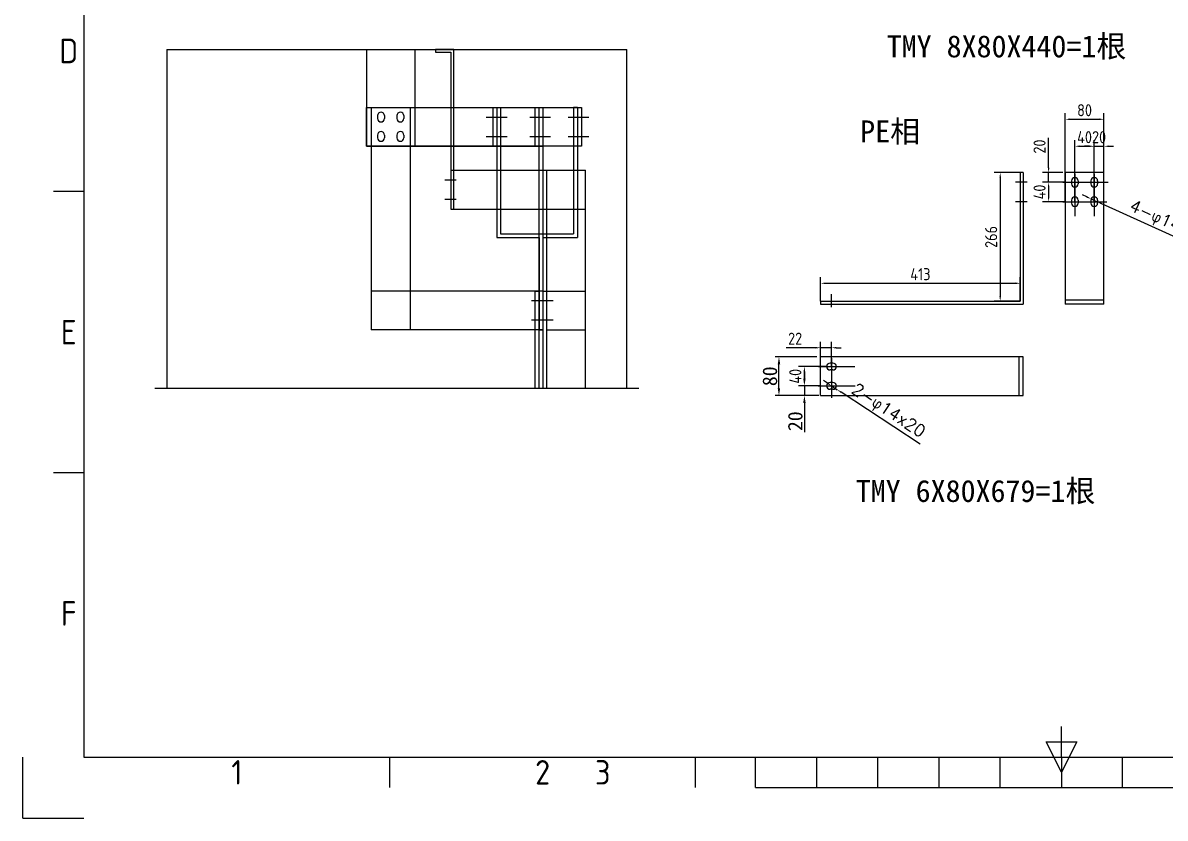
# Model space of a CAD drawing. Extents: x 619634 to 631942, y -3666 to 10046.
# Drawn here: x 626859 to 629219, y 660 to 2304 of the extents above; entities that cross this region are included whole.
import ezdxf
from ezdxf.enums import TextEntityAlignment as Align

# ---------------------------------------------------------------- set-up
doc = ezdxf.new("R2010")
doc.units = 0
doc.header["$LTSCALE"] = 1000
doc.header["$MEASUREMENT"] = 0
doc.header["$PDMODE"] = 35
doc.layers.get('0').update_dxf_attribs({"linetype": 'CONTINUOUS'})
doc.layers.get('Defpoints').update_dxf_attribs({"linetype": 'CONTINUOUS'})
for name, color, linetype in [('FRAME050', 6, 'CONTINUOUS'), ('FRAME070', 5, 'CONTINUOUS'), ('FRAME200', 8, 'CONTINUOUS'), ('尺寸标注', 7, 'CONTINUOUS'), ('标注', 3, 'CONTINUOUS'), ('母线', 10, 'CONTINUOUS')]:
    doc.layers.add(name, color=color, linetype=linetype)
doc.styles.add('-宋体', font='')
doc.styles.add('ISOCP', font='isocp.shx')
doc.styles.get("Standard").update_dxf_attribs({"font": 'GBENOR', "bigfont": 'GBCBIG'})
doc.styles.add('STYLE2', font='', dxfattribs={"height": 7})
doc.styles.get('-宋体').set_extended_font_data('SimSun')
doc.styles.get('STYLE2').set_extended_font_data('SimSun')
doc.dimstyles.get("Standard").update_dxf_attribs({"dimscale": 100, "dimtxt": 3.5, "dimasz": 3.5, "dimexe": 0, "dimexo": 0, "dimgap": 0.2, "dimtad": 1, "dimdec": 0, "dimzin": 0, "dimdsep": 46, "dimtxsty": 'Standard', "dimcen": 0.09, "dimclrd": 3, "dimclre": 3, "dimclrt": 3, "dimadec": 0, "dimazin": 0, "dimtfac": 1, "dimtdec": 0, "dimtmove": 2, "dimatfit": 3, "dimfxl": 1, "dimtolj": 1, "dimtzin": 0, "dimarcsym": 0})
doc.dimstyles.new('STANDARD$0', dxfattribs={"dimtxt": 5, "dimasz": 5, "dimexe": 2.5, "dimexo": 0, "dimgap": 1.25, "dimtad": 1, "dimdec": 0, "dimzin": 0, "dimdsep": 46, "dimtxsty": 'Standard', "dimcen": 0, "dimadec": 0, "dimazin": 0, "dimtfac": 0.514286, "dimtdec": 0, "dimtix": 1, "dimtmove": 0, "dimatfit": 3, "dimfxl": 1, "dimtolj": 1, "dimtzin": 0, "dimarcsym": 0})

# ---------------------------------------------------------------- blocks, each defined once
blk = doc.blocks.new('*D1996')
at = {"layer": 'Defpoints', "color": 0}
for p in [(628519.6, 1593.7), (628473.6, 1553.7), (628507.1, 1553.7)]:
    blk.add_point(p, dxfattribs=at)
at = {"layer": '标注', "color": 0, "lineweight": -2}
for p, q in [((628519.6, 1593.7), (628461.1, 1593.7)), ((628473.6, 1583.7), (628473.6, 1563.7)), ((628507.1, 1553.7), (628461.1, 1553.7))]:
    blk.add_line(p, q, dxfattribs=at)
at = {"layer": '标注', "color": 0}
for points in [[(628471.9, 1583.7), (628475.2, 1583.7), (628473.6, 1593.7)], [(628471.9, 1563.7), (628475.2, 1563.7), (628473.6, 1553.7)]]:
    blk.add_solid(points, dxfattribs=at)
at = {"layer": '标注', "color": 0, "insert": (628454.8, 1573.7), "char_height": 25, "attachment_point": 5, "rotation": 90}
blk.add_mtext('\\A1;40', dxfattribs=at)
blk = doc.blocks.new('*D1997')
at = {"color": 0, "lineweight": -2}
for p, q in [((628473.6, 1568.7), (628473.6, 1583.7)), ((628503.3, 1553.7), (628466.1, 1553.7)), ((628473.6, 1553.7), (628473.6, 1533.7)), ((628503.3, 1533.7), (628466.1, 1533.7)), ((628473.6, 1518.7), (628473.6, 1457.9))]:
    blk.add_line(p, q, dxfattribs=at)
at = {"color": 0}
for points in [[(628471.1, 1568.7), (628476.1, 1568.7), (628473.6, 1553.7)], [(628471.1, 1518.7), (628476.1, 1518.7), (628473.6, 1533.7)]]:
    blk.add_solid(points, dxfattribs=at)
at = {"layer": 'Defpoints', "color": 0}
for p in [(628473.6, 1553.7), (628507.1, 1553.7), (628507.1, 1533.7)]:
    blk.add_point(p, dxfattribs=at)
at = {"color": 0, "insert": (628454.8, 1480.8), "char_height": 30, "attachment_point": 5, "rotation": 90, "style": '-宋体'}
blk.add_mtext('\\A1;20', dxfattribs=at)
blk = doc.blocks.new('*D1998')
at = {"layer": 'Defpoints', "color": 0}
for p in [(628529.6, 1553.7), (628541.3, 1546)]:
    blk.add_point(p, dxfattribs=at)
at = {"layer": '标注', "color": 0, "lineweight": -2}
for p, q in [((628521.2, 1559.2), (628512.8, 1564.7)), ((628529.6, 1553.7), (628541.3, 1546)), ((628712.6, 1433.7), (628549.6, 1540.6))]:
    blk.add_line(p, q, dxfattribs=at)
at = {"layer": '标注', "color": 0}
for points in [[(628522.1, 1560.6), (628520.3, 1557.8), (628529.6, 1553.7)], [(628550.6, 1542), (628548.7, 1539.2), (628541.3, 1546)]]:
    blk.add_solid(points, dxfattribs=at)
at = {"layer": '标注', "color": 0, "insert": (628646, 1500.7), "char_height": 25, "attachment_point": 5, "rotation": 326.7512}
blk.add_mtext('\\A1;{\\Ftxt.shx|c0;2-}φ{\\Ftxt.shx|c0;14x20}', dxfattribs=at)
blk = doc.blocks.new('*D1999')
at = {"layer": 'Defpoints', "color": 0}
for p in [(628529.6, 1632.7), (628507.1, 1593.7), (628529.6, 1593.7)]:
    blk.add_point(p, dxfattribs=at)
at = {"layer": '标注', "color": 0, "lineweight": -2}
for p, q in [((628497.1, 1632.7), (628435.8, 1632.7)), ((628507.1, 1593.7), (628507.1, 1645.2)), ((628529.6, 1632.7), (628507.1, 1632.7)), ((628529.6, 1593.7), (628529.6, 1645.2)), ((628539.6, 1632.7), (628549.6, 1632.7))]:
    blk.add_line(p, q, dxfattribs=at)
at = {"layer": '标注', "color": 0}
for points in [[(628497.1, 1634.3), (628497.1, 1631), (628507.1, 1632.7)], [(628539.6, 1634.3), (628539.6, 1631), (628529.6, 1632.7)]]:
    blk.add_solid(points, dxfattribs=at)
at = {"layer": '标注', "color": 0, "insert": (628454.4, 1651.4), "char_height": 25, "attachment_point": 5}
blk.add_mtext('\\A1;22', dxfattribs=at)
blk = doc.blocks.new('*D2000')
at = {"color": 0, "lineweight": -2}
for p, q in [((628499.6, 1613.7), (628413.5, 1613.7)), ((628421, 1548.7), (628421, 1598.7)), ((628499.6, 1533.7), (628413.5, 1533.7))]:
    blk.add_line(p, q, dxfattribs=at)
at = {"color": 0}
for points in [[(628418.5, 1598.7), (628423.5, 1598.7), (628421, 1613.7)], [(628418.5, 1548.7), (628423.5, 1548.7), (628421, 1533.7)]]:
    blk.add_solid(points, dxfattribs=at)
at = {"layer": 'Defpoints', "color": 0}
for p in [(628421, 1613.7), (628503.3, 1613.7), (628503.3, 1533.7)]:
    blk.add_point(p, dxfattribs=at)
at = {"color": 0, "insert": (628402.3, 1573.7), "char_height": 30, "attachment_point": 5, "rotation": 90, "style": '-宋体'}
blk.add_mtext('\\A1;80', dxfattribs=at)
blk = doc.blocks.new('*D2001')
at = {"layer": 'Defpoints', "color": 0}
for p in [(629092.5, 2104.9), (629012.5, 1934.6), (629092.5, 1934.6)]:
    blk.add_point(p, dxfattribs=at)
at = {"layer": '标注', "color": 0, "lineweight": -2}
for p, q in [((629012.5, 1934.6), (629012.5, 2117.4)), ((629022.5, 2104.9), (629082.5, 2104.9)), ((629092.5, 1934.6), (629092.5, 2117.4))]:
    blk.add_line(p, q, dxfattribs=at)
at = {"layer": '标注', "color": 0}
for points in [[(629022.5, 2106.6), (629022.5, 2103.2), (629012.5, 2104.9)], [(629082.5, 2106.6), (629082.5, 2103.2), (629092.5, 2104.9)]]:
    blk.add_solid(points, dxfattribs=at)
at = {"layer": '标注', "color": 0, "insert": (629052.5, 2123.6), "char_height": 25, "attachment_point": 5}
blk.add_mtext('\\A1;80', dxfattribs=at)
blk = doc.blocks.new('*D2002')
at = {"layer": 'Defpoints', "color": 0}
for p in [(629072.5, 2049.1), (629032.5, 1934.6), (629072.5, 1934.6)]:
    blk.add_point(p, dxfattribs=at)
at = {"layer": '标注', "color": 0, "lineweight": -2}
for p, q in [((629032.5, 1934.6), (629032.5, 2061.6)), ((629072.5, 1934.6), (629072.5, 2061.6)), ((629042.5, 2049.1), (629062.5, 2049.1))]:
    blk.add_line(p, q, dxfattribs=at)
at = {"layer": '标注', "color": 0}
for points in [[(629042.5, 2050.8), (629042.5, 2047.5), (629032.5, 2049.1)], [(629062.5, 2050.8), (629062.5, 2047.5), (629072.5, 2049.1)]]:
    blk.add_solid(points, dxfattribs=at)
at = {"layer": '标注', "color": 0, "insert": (629052.5, 2067.9), "char_height": 25, "attachment_point": 5}
blk.add_mtext('\\A1;40', dxfattribs=at)
blk = doc.blocks.new('*D2003')
at = {"layer": 'Defpoints', "color": 0}
for p in [(629012.5, 1974.6), (628978.2, 1934.6), (629012.5, 1934.6)]:
    blk.add_point(p, dxfattribs=at)
at = {"layer": '标注', "color": 0, "lineweight": -2}
for p, q in [((629012.5, 1974.6), (628965.7, 1974.6)), ((628978.2, 1964.6), (628978.2, 1944.6)), ((629012.5, 1934.6), (628965.7, 1934.6))]:
    blk.add_line(p, q, dxfattribs=at)
at = {"layer": '标注', "color": 0}
for points in [[(628976.6, 1964.6), (628979.9, 1964.6), (628978.2, 1974.6)], [(628976.6, 1944.6), (628979.9, 1944.6), (628978.2, 1934.6)]]:
    blk.add_solid(points, dxfattribs=at)
at = {"layer": '标注', "color": 0, "insert": (628959.5, 1954.6), "char_height": 25, "attachment_point": 5, "rotation": 90}
blk.add_mtext('\\A1;40', dxfattribs=at)
blk = doc.blocks.new('*D2004')
at = {"layer": 'Defpoints', "color": 0}
for p in [(629092.5, 2049.1), (629072.5, 1934.6), (629092.5, 1934.6)]:
    blk.add_point(p, dxfattribs=at)
at = {"layer": '标注', "color": 0, "lineweight": -2}
for p, q in [((629072.5, 1934.6), (629072.5, 2061.6)), ((629092.5, 1934.6), (629092.5, 2061.6)), ((629062.5, 2049.1), (629052.5, 2049.1)), ((629072.5, 2049.1), (629092.5, 2049.1)), ((629102.5, 2049.1), (629112.5, 2049.1))]:
    blk.add_line(p, q, dxfattribs=at)
at = {"layer": '标注', "color": 0}
for points in [[(629062.5, 2050.8), (629062.5, 2047.5), (629072.5, 2049.1)], [(629102.5, 2050.8), (629102.5, 2047.5), (629092.5, 2049.1)]]:
    blk.add_solid(points, dxfattribs=at)
at = {"layer": '标注', "color": 0, "insert": (629082.5, 2067.9), "char_height": 25, "attachment_point": 5}
blk.add_mtext('\\A1;20', dxfattribs=at)
blk = doc.blocks.new('*D2005')
at = {"layer": 'Defpoints', "color": 0}
for p in [(629007.9, 1994.6), (628978.2, 1974.6), (629012.5, 1974.6)]:
    blk.add_point(p, dxfattribs=at)
at = {"layer": '标注', "color": 0, "lineweight": -2}
for p, q in [((628978.2, 2004.6), (628978.2, 2066.5)), ((629007.9, 1994.6), (628965.7, 1994.6)), ((628978.2, 1974.6), (628978.2, 1994.6)), ((629012.5, 1974.6), (628965.7, 1974.6)), ((628978.2, 1964.6), (628978.2, 1954.6))]:
    blk.add_line(p, q, dxfattribs=at)
at = {"layer": '标注', "color": 0}
for points in [[(628976.6, 2004.6), (628979.9, 2004.6), (628978.2, 1994.6)], [(628976.6, 1964.6), (628979.9, 1964.6), (628978.2, 1974.6)]]:
    blk.add_solid(points, dxfattribs=at)
at = {"layer": '标注', "color": 0, "insert": (628959.5, 2048.5), "char_height": 25, "attachment_point": 5, "rotation": 90}
blk.add_mtext('\\A1;20', dxfattribs=at)
blk = doc.blocks.new('*D2006')
at = {"layer": 'Defpoints', "color": 0}
for p in [(629066.1, 1940.3), (629078.8, 1934.5)]:
    blk.add_point(p, dxfattribs=at)
at = {"layer": '标注', "color": 0, "lineweight": -2}
for p, q in [((629057, 1944.4), (629047.9, 1948.6)), ((629066.1, 1940.3), (629078.8, 1934.5)), ((629301.5, 1833.4), (629087.9, 1930.4))]:
    blk.add_line(p, q, dxfattribs=at)
at = {"layer": '标注', "color": 0}
for points in [[(629057.7, 1945.9), (629056.3, 1942.9), (629066.1, 1940.3)], [(629088.6, 1931.9), (629087.2, 1928.9), (629078.8, 1934.5)]]:
    blk.add_solid(points, dxfattribs=at)
at = {"layer": '标注', "color": 0, "insert": (629225.4, 1889.3), "char_height": 25, "attachment_point": 5, "rotation": 335.5851}
blk.add_mtext('\\A1;{\\Ftxt.shx|c0;4-}φ{\\Ftxt.shx|c0;14x20}', dxfattribs=at)
blk = doc.blocks.new('*D2007')
at = {"layer": 'Defpoints', "color": 0}
for p in [(628919.6, 1994.6), (628878.2, 1728.9), (628919.6, 1728.9)]:
    blk.add_point(p, dxfattribs=at)
at = {"layer": '标注', "color": 0, "lineweight": -2}
for p, q in [((628919.6, 1994.6), (628865.7, 1994.6)), ((628878.2, 1984.6), (628878.2, 1738.9)), ((628919.6, 1728.9), (628865.7, 1728.9))]:
    blk.add_line(p, q, dxfattribs=at)
at = {"layer": '标注', "color": 0}
for points in [[(628876.5, 1984.6), (628879.8, 1984.6), (628878.2, 1994.6)], [(628876.5, 1738.9), (628879.8, 1738.9), (628878.2, 1728.9)]]:
    blk.add_solid(points, dxfattribs=at)
at = {"layer": '标注', "color": 0, "insert": (628859.4, 1861.7), "char_height": 25, "attachment_point": 5, "rotation": 90}
blk.add_mtext('\\A1;266', dxfattribs=at)
blk = doc.blocks.new('*D2008')
at = {"layer": 'Defpoints', "color": 0}
for p in [(628919.6, 1765.9), (628507.1, 1728.9), (628919.6, 1728.9)]:
    blk.add_point(p, dxfattribs=at)
at = {"layer": '标注', "color": 0, "lineweight": -2}
for p, q in [((628507.1, 1728.9), (628507.1, 1778.4)), ((628919.6, 1728.9), (628919.6, 1778.4)), ((628517.1, 1765.9), (628909.6, 1765.9))]:
    blk.add_line(p, q, dxfattribs=at)
at = {"layer": '标注', "color": 0}
for points in [[(628517.1, 1767.6), (628517.1, 1764.2), (628507.1, 1765.9)], [(628909.6, 1767.6), (628909.6, 1764.2), (628919.6, 1765.9)]]:
    blk.add_solid(points, dxfattribs=at)
at = {"layer": '标注', "color": 0, "insert": (628713.3, 1784.7), "char_height": 25, "attachment_point": 5}
blk.add_mtext('\\A1;413', dxfattribs=at)

msp = doc.modelspace()

# ---------------------------------------------------------------- linework, layer by layer
at = {"color": 2}
for p, q in [((627591.669, 2112.38), (627591.669, 2106.38)), ((627605.669, 2112.38), (627605.669, 2106.38)), ((627631.669, 2112.38), (627631.669, 2106.38)), ((627645.669, 2112.38), (627645.669, 2106.38)), ((627591.669, 2072.38), (627591.669, 2066.38)), ((627605.669, 2072.38), (627605.669, 2066.38)), ((627631.669, 2072.38), (627631.669, 2066.38)), ((627645.669, 2072.38), (627645.669, 2066.38))]:
    msp.add_line(p, q, dxfattribs=at)
at = {"color": 7}
for p, q in [((628507.074, 1728.857), (628507.074, 1722.857)), ((628507.074, 1533.726), (628507.074, 1613.726)), ((628917.574, 1533.726), (628917.574, 1613.726)), ((628925.574, 1533.726), (628925.574, 1613.726))]:
    msp.add_line(p, q, dxfattribs=at)
at = {"color": 2}
for centre, start, end in [((627598.669, 2112.38), 0, 180), ((627598.669, 2106.38), 180, 0), ((627638.669, 2112.38), 0, 180), ((627638.669, 2106.38), 180, 0), ((627598.669, 2072.38), 0, 180), ((627638.669, 2072.38), 0, 180), ((627598.669, 2066.38), 180, 0), ((627638.669, 2066.38), 180, 0)]:
    msp.add_arc(centre, 7, start, end, dxfattribs=at)
at = {"layer": 'FRAME050'}
for p, q in [((626984.928, 1955.501), (626921.748, 1955.501)), ((626984.928, 1374.245), (626921.748, 1374.245)), ((629004.65, 786.671), (629004.65, 849.851)), ((628973.06, 818.261), (629036.24, 818.261)), ((629004.65, 755.081), (628973.06, 818.261)), ((629036.24, 818.261), (629004.65, 755.081)), ((627616.728, 723.491), (627616.728, 786.671)), ((628248.528, 723.491), (628248.528, 786.671)), ((628372.85, 723.491), (628372.85, 786.671)), ((628499.21, 723.491), (628499.21, 786.671)), ((628625.57, 723.491), (628625.57, 786.671)), ((628751.93, 723.491), (628751.93, 786.671)), ((628878.29, 723.491), (628878.29, 786.671)), ((629004.65, 786.671), (629004.65, 723.491)), ((629131.01, 723.491), (629131.01, 786.671)), ((628372.85, 723.491), (629636.45, 723.491))]:
    msp.add_line(p, q, dxfattribs=at)
at = {"layer": 'FRAME070'}
for p, q in [((626984.928, 4286.843), (626984.928, 786.671)), ((626984.928, 786.671), (631815.705, 786.671))]:
    msp.add_line(p, q, dxfattribs=at)
at = {"layer": 'FRAME200'}
for q in [(626858.568, 786.671), (626984.928, 660.311)]:
    msp.add_line((626858.568, 660.311), q, dxfattribs=at)
at = {"layer": '尺寸标注', "color": 2}
for p, q in [((627568.669, 2249.38), (627568.669, 2049.38)), ((627668.669, 2249.38), (627668.669, 2049.38)), ((627568.669, 2129.38), (627837.669, 2129.38)), ((627576.669, 2129.38), (627845.669, 2129.38)), ((627829.669, 2129.38), (627829.669, 2049.38)), ((627837.669, 2129.38), (627837.669, 2049.38)), ((627837.669, 2129.38), (627837.669, 1860.285)), ((627845.669, 2129.38), (627845.669, 2049.38)), ((627845.669, 2129.38), (627845.669, 1868.285)), ((627816.253, 2109.38), (627859.132, 2109.38)), ((627816.253, 2069.38), (627859.132, 2069.38)), ((627568.669, 2049.38), (627837.669, 2049.38)), ((627576.669, 2049.38), (627845.669, 2049.38)), ((627845.669, 1868.285), (627933.419, 1868.285)), ((627933.419, 1669.38), (627933.419, 1868.285)), ((627837.669, 1860.285), (627925.419, 1860.285)), ((627925.419, 1860.285), (627925.419, 1669.38)), ((627954.518, 1729.38), (627909.368, 1729.38)), ((627954.518, 1689.38), (627909.368, 1689.38)), ((627925.419, 1669.38), (627933.419, 1669.38))]:
    msp.add_line(p, q, dxfattribs=at)
at = {"layer": '尺寸标注', "color": 4}
for p, q in [((627749.222, 2249.38), (627711.222, 2249.38)), ((627711.222, 2249.38), (627711.222, 2243.38)), ((627711.222, 2243.38), (627743.222, 2243.38)), ((627743.222, 2243.38), (627743.222, 1919.38)), ((627749.222, 1919.38), (627749.222, 2249.38)), ((627743.222, 1999.38), (628021.419, 1999.38)), ((627749.222, 1919.38), (627749.222, 1999.38)), ((627925.419, 1999.38), (627933.419, 1999.38)), ((627941.419, 1669.38), (627941.419, 1999.38)), ((628021.419, 1669.38), (628021.419, 1999.38)), ((627754.17, 1979.38), (627730.718, 1979.38)), ((627754.17, 1939.38), (627730.718, 1939.38)), ((627743.222, 1919.38), (627749.222, 1919.38)), ((627749.222, 1919.38), (628021.419, 1919.38)), ((627941.419, 1669.38), (628021.419, 1669.38))]:
    msp.add_line(p, q, dxfattribs=at)
at = {"layer": '尺寸标注', "color": 3}
for p, q in [((627568.669, 2129.38), (627933.419, 2129.38)), ((627917.419, 2049.38), (627917.419, 2129.38)), ((627925.419, 1669.38), (627925.419, 2129.38)), ((627933.419, 1669.38), (627933.419, 2129.38)), ((627905.898, 2109.38), (627948.777, 2109.38)), ((627905.898, 2069.38), (627948.777, 2069.38)), ((627568.669, 2049.38), (627933.419, 2049.38)), ((627933.419, 1669.38), (627925.419, 1669.38))]:
    msp.add_line(p, q, dxfattribs=at)
at = {"layer": '尺寸标注', "color": 230}
for p, q in [((627568.669, 2129.38), (628012.669, 2129.38)), ((627568.669, 2049.38), (627568.669, 2129.38)), ((628004.669, 2129.38), (627996.669, 2129.38)), ((627996.669, 2129.38), (627996.669, 1868.285)), ((628004.669, 2129.38), (628004.669, 2049.38)), ((628004.669, 2129.38), (628004.669, 1860.285)), ((628012.669, 2129.38), (628012.669, 2049.38)), ((627985.148, 2109.38), (628028.027, 2109.38)), ((627985.148, 2069.38), (628028.027, 2069.38)), ((628012.669, 2049.38), (627568.669, 2049.38)), ((627925.419, 1669.38), (627925.419, 1868.285)), ((627925.419, 1868.285), (627996.669, 1868.285)), ((627933.419, 1669.38), (627933.419, 1860.285)), ((627933.419, 1860.285), (628004.669, 1860.285)), ((627925.419, 1669.38), (627933.419, 1669.38))]:
    msp.add_line(p, q, dxfattribs=at)
at = {"layer": '尺寸标注', "color": 6}
for p, q in [((627578.669, 2129.38), (627578.669, 1669.38)), ((627578.669, 2129.38), (627658.669, 2129.38)), ((627658.669, 2129.38), (627658.669, 1669.38)), ((627933.419, 1749.38), (627578.669, 1749.38)), ((627933.419, 1669.38), (627578.669, 1669.38))]:
    msp.add_line(p, q, dxfattribs=at)
at = {"layer": '标注', "color": 0}
for p, q in [((628919.574, 1994.607), (628919.574, 1728.857)), ((628925.574, 1994.607), (628919.574, 1994.607)), ((628925.574, 1994.607), (628925.574, 1722.857)), ((629012.459, 1994.607), (629012.459, 1722.857)), ((629092.459, 1994.607), (629012.459, 1994.607)), ((629032.459, 1991.813), (629032.459, 1904.915)), ((629072.459, 1991.813), (629072.459, 1904.915)), ((629092.459, 1722.857), (629092.459, 1994.607)), ((628933.574, 1974.607), (628909.69, 1974.607)), ((629007.854, 1974.607), (629101.378, 1974.607)), ((629025.459, 1977.607), (629025.459, 1971.607)), ((629039.459, 1977.607), (629039.459, 1971.607)), ((629065.459, 1977.607), (629065.459, 1971.607)), ((629079.459, 1977.607), (629079.459, 1971.607)), ((629025.459, 1937.607), (629025.459, 1931.607)), ((629039.459, 1937.607), (629039.459, 1931.607)), ((629065.459, 1937.607), (629065.459, 1931.607)), ((629079.459, 1937.607), (629079.459, 1931.607)), ((628933.574, 1934.607), (628909.69, 1934.607)), ((629007.677, 1934.607), (629098.274, 1934.607)), ((628507.074, 1728.857), (628919.574, 1728.857)), ((628529.574, 1716.857), (628529.574, 1743.248)), ((629092.459, 1730.857), (629012.459, 1730.857)), ((628507.074, 1722.857), (628925.574, 1722.857)), ((629092.459, 1722.857), (629012.459, 1722.857)), ((628925.574, 1613.726), (628507.074, 1613.726)), ((628529.574, 1610.931), (628529.574, 1529.034)), ((628502.469, 1593.726), (628577.645, 1593.726)), ((628532.574, 1600.726), (628526.574, 1600.726)), ((628532.574, 1586.726), (628526.574, 1586.726)), ((628532.574, 1560.726), (628526.574, 1560.726)), ((628502.292, 1553.726), (628578.643, 1553.726)), ((628532.574, 1546.726), (628526.574, 1546.726)), ((628507.074, 1533.726), (628925.574, 1533.726))]:
    msp.add_line(p, q, dxfattribs=at)
for centre, start, end in [((629032.459, 1977.607), 0, 180), ((629072.459, 1977.607), 0, 180), ((629032.459, 1971.607), 180, 0), ((629072.459, 1971.607), 180, 0), ((629032.459, 1937.607), 0, 180), ((629072.459, 1937.607), 0, 180), ((629032.459, 1931.607), 180, 0), ((629072.459, 1931.607), 180, 0), ((628526.574, 1593.726), 90, 270), ((628532.574, 1593.726), 270, 90), ((628526.574, 1553.726), 90, 270), ((628532.574, 1553.726), 270, 90)]:
    msp.add_arc(centre, 7, start, end, dxfattribs=at)
at = {"layer": '母线'}
for p, q in [((627156.419, 2249.38), (628106.419, 2249.38)), ((627156.419, 2249.38), (627156.419, 1549.38)), ((628106.419, 1549.38), (628106.419, 2249.38)), ((627941.419, 1549.38), (627941.419, 1749.38)), ((627941.419, 1749.38), (628021.419, 1749.38)), ((628021.419, 1549.38), (628021.419, 1749.38))]:
    msp.add_line(p, q, dxfattribs=at)
at = {"layer": '母线', "color": 2}
msp.add_line((627568.669, 2049.38), (627668.669, 2049.38), dxfattribs=at)
at = {"layer": '母线', "color": 0}
for p, q in [((627917.419, 1549.38), (627917.419, 1749.38)), ((627917.419, 1749.38), (627925.419, 1749.38)), ((627925.419, 1549.38), (627925.419, 1749.38)), ((627933.419, 1549.38), (627933.419, 1749.38)), ((627933.419, 1749.38), (627941.419, 1749.38)), ((627941.419, 1549.38), (627941.419, 1749.38)), ((627131.419, 1549.38), (628131.419, 1549.38))]:
    msp.add_line(p, q, dxfattribs=at)

# ---------------------------------------------------------------- texts
at = {"layer": 'FRAME050', "style": 'ISOCP'}
for s, p in [('D', (626953.338, 2246.129)), ('E', (626953.338, 1664.873)), ('F', (626953.338, 1083.617)), ('1', (627300.828, 755.081)), ('2', (627932.628, 755.081)), ('3', (628056.95, 755.081))]:
    msp.add_text(s, height=50.544, dxfattribs=at).set_placement(p, align=Align.MIDDLE)
at = {"layer": '标注', "color": 0, "style": 'STYLE2'}
for s, p in [('TMY 8X80X440=1根', (628643.655, 2232.958)), ('PE相', (628588.88, 2057.117)), ('TMY 6X80X679=1根', (628579.662, 1313.884))]:
    msp.add_text(s, height=45.4896, dxfattribs=at).set_placement(p)

# ---------------------------------------------------------------- dimensions: what is measured, and where the dimension line sits
at = {"color": 7}
dim = msp.add_linear_dim(base=(628421.024, 1613.726), p1=(628503.324, 1533.726), p2=(628503.324, 1613.726), angle=90, dimstyle='STANDARD$0', override={"dimscale": 6, "dimasz": 2.5, "dimexe": 1.25, "dimexo": 0.625, "dimgap": 0.625, "dimdec": 0, "dimzin": 8, "dimlunit": 6, "dimtxsty": '-宋体', "dimcen": 2.5, "dimtfac": 1, "dimtix": 0}, dxfattribs=at)
dim.commit()
dim.dimension.update_dxf_attribs({"geometry": '*D2000', "text_midpoint": (628402.274, 1573.726)})
dim = msp.add_linear_dim(base=(628473.568, 1553.726), p1=(628507.074, 1533.726), p2=(628507.074, 1553.726), angle=90, dimstyle='STANDARD$0', override={"dimscale": 6, "dimasz": 2.5, "dimexe": 1.25, "dimexo": 0.625, "dimgap": 0.625, "dimdec": 0, "dimzin": 8, "dimlunit": 6, "dimtxsty": '-宋体', "dimcen": 2.5, "dimtfac": 1, "dimtix": 0}, dxfattribs=at)
dim.commit()
dim.dimension.update_dxf_attribs({"geometry": '*D1997', "text_midpoint": (628473.568, 1480.809), "dimtype": 160})
at = {"layer": '标注', "color": 0}
for base, p1, p2, picture, middle in [((629092.459, 2104.888), (629012.459, 1934.607), (629092.459, 1934.607), '*D2001', (629052.459, 2123.638)), ((629072.459, 2049.136), (629032.459, 1934.607), (629072.459, 1934.607), '*D2002', (629052.459, 2067.886)), ((629092.459, 2049.136), (629072.459, 1934.607), (629092.459, 1934.607), '*D2004', (629082.459, 2067.886)), ((628919.573928689, 1765.911328052), (628507.073928689, 1728.856937858), (628919.573928689, 1728.856937858), '*D2008', (628713.323928689, 1784.661328052))]:
    dim = msp.add_linear_dim(base=base, p1=p1, p2=p2, dimstyle='STANDARD$0', override={"dimscale": 5, "dimasz": 2}, dxfattribs=at)
    dim.commit()
    dim.dimension.update_dxf_attribs({"geometry": picture, "text_midpoint": middle})
dim = msp.add_linear_dim(base=(628978.227, 1974.607), p1=(629007.854, 1994.607), p2=(629012.459, 1974.607), angle=90, dimstyle='STANDARD$0', override={"dimscale": 5, "dimasz": 2}, dxfattribs=at)
dim.commit()
dim.dimension.update_dxf_attribs({"geometry": '*D2005', "text_midpoint": (628978.227, 2048.49), "dimtype": 160})
for base, p1, p2, picture, middle in [((628878.152, 1728.857), (628919.574, 1994.607), (628919.574, 1728.857), '*D2007', (628859.402, 1861.732)), ((628978.227, 1934.607), (629012.459, 1974.607), (629012.459, 1934.607), '*D2003', (628959.477, 1954.607)), ((628473.568, 1553.726), (628519.574, 1593.726), (628507.074, 1553.726), '*D1996', (628454.818, 1573.726))]:
    dim = msp.add_linear_dim(base=base, p1=p1, p2=p2, angle=90, dimstyle='STANDARD$0', override={"dimscale": 5, "dimasz": 2}, dxfattribs=at)
    dim.commit()
    dim.dimension.update_dxf_attribs({"geometry": picture, "text_midpoint": middle})
dim = msp.add_diameter_dim_2p(p1=(629066.085, 1940.295), p2=(629078.833, 1934.508), text='{\\Ftxt.shx|c0;4-}φ{\\Ftxt.shx|c0;14x20}', dimstyle='Standard', override={"dimscale": 5, "dimtxt": 5, "dimasz": 2, "dimexe": 2.5, "dimgap": 1.25, "dimcen": 0, "dimclrd": 0, "dimclre": 0, "dimclrt": 0, "dimtfac": 0.514286, "dimtix": 1, "dimtmove": 0}, dxfattribs=at)
dim.commit()
dim.dimension.update_dxf_attribs({"geometry": '*D2006', "text_midpoint": (629217.348, 1871.631), "dimtype": 163})
dim = msp.add_linear_dim(base=(628529.573928689, 1632.669832748), p1=(628507.073928689, 1593.725706165), p2=(628529.573928689, 1593.725706165), dimstyle='STANDARD$0', override={"dimscale": 5, "dimasz": 2}, dxfattribs=at)
dim.commit()
dim.dimension.update_dxf_attribs({"geometry": '*D1999', "text_midpoint": (628454.407262022, 1632.669832748), "dimtype": 160})
dim = msp.add_diameter_dim_2p(p1=(628529.574, 1553.726), p2=(628541.282, 1546.05), text='{\\Ftxt.shx|c0;2-}φ{\\Ftxt.shx|c0;14x20}', dimstyle='Standard', override={"dimscale": 5, "dimtxt": 5, "dimasz": 2, "dimexe": 2.5, "dimgap": 1.25, "dimcen": 0, "dimclrd": 0, "dimclre": 0, "dimclrt": 0, "dimtfac": 0.514286, "dimtix": 1, "dimtmove": 0}, dxfattribs=at)
dim.commit()
dim.dimension.update_dxf_attribs({"geometry": '*D1998', "text_midpoint": (628645.967, 1500.663)})

doc.saveas('drawing.dxf')
